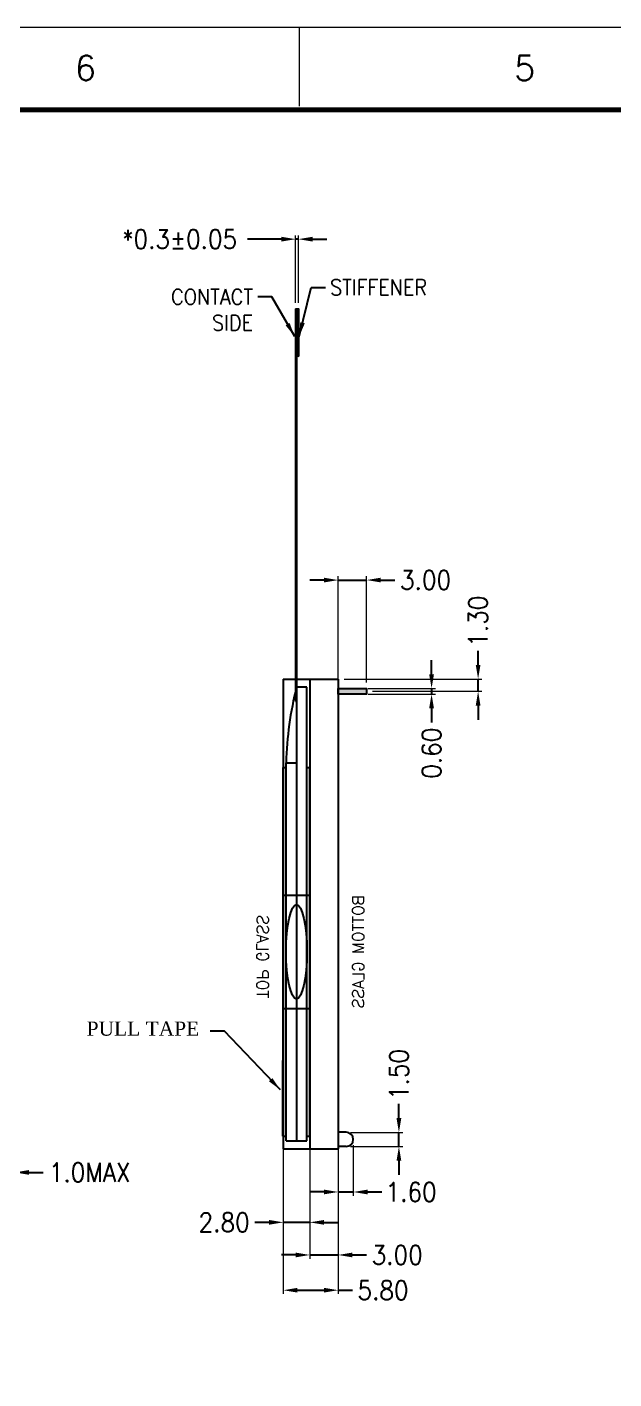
# Model space of a CAD drawing. Header units: millimetres. Extents: x 2413 to 2805, y 744 to 1021.
# Drawn here: x 2533 to 2595, y 878.4 to 1021.4 of the extents above; entities that cross this region are included whole.
import ezdxf
from ezdxf.enums import TextEntityAlignment as Align

# ---------------------------------------------------------------- set-up
doc = ezdxf.new("R2010")
doc.units = ezdxf.units.MM
for name, color, linetype in [('BL', 2, 'Continuous'), ('D', 4, 'Continuous'), ('F', 2, 'Continuous'), ('LED', 40, 'Continuous'), ('tape', 2, 'Continuous')]:
    doc.layers.add(name, color=color, linetype=linetype)
doc.styles.add('ROMANC', font='ROMANC.SHX')
doc.styles.add('ROMANS', font='romans.shx', dxfattribs={"width": 0.9})
doc.styles.get("Standard").update_dxf_attribs({"font": 'times.ttf'})
doc.dimstyles.new('ISO-25-1', dxfattribs={"dimtxt": 2, "dimasz": 1.5, "dimexe": 0.4, "dimexo": 0.625, "dimgap": 0.5, "dimtad": 0, "dimzin": 1, "dimdsep": 46, "dimtxsty": 'ROMANS', "dimcen": 2.5, "dimclrd": 4, "dimclre": 4, "dimclrt": 4, "dimadec": 0, "dimazin": 0, "dimtfac": 1, "dimtmove": 0, "dimatfit": 3, "dimfxl": 1, "dimlwe": 0, "dimarcsym": 0})

# ---------------------------------------------------------------- blocks, each defined once
blk = doc.blocks.new('*D187')
at = {"layer": 'D', "color": 0, "lineweight": 0}
for p, q in [((2560.07, 904.79), (2560.07, 894.55)), ((2562.87, 904.79), (2562.87, 894.55))]:
    blk.add_line(p, q, dxfattribs=at)
at = {"layer": 'D', "color": 0, "lineweight": -2}
for p, q in [((2558.57, 894.95), (2557.07, 894.95)), ((2562.87, 894.95), (2560.07, 894.95)), ((2564.37, 894.95), (2565.87, 894.95))]:
    blk.add_line(p, q, dxfattribs=at)
at = {"layer": 'D', "color": 0}
for points in [[(2558.57, 895.2), (2558.57, 894.7), (2560.07, 894.95)], [(2564.37, 895.2), (2564.37, 894.7), (2562.87, 894.95)]]:
    blk.add_solid(points, dxfattribs=at)
at = {"layer": 'Defpoints', "color": 0}
for p in [(2560.07, 905.42), (2562.87, 905.42), (2560.07, 894.95)]:
    blk.add_point(p, dxfattribs=at)
at = {"layer": 'D', "color": 0, "insert": (2553.82, 894.95), "char_height": 2, "attachment_point": 5, "style": 'ROMANS'}
blk.add_mtext('2.80', dxfattribs=at)
blk = doc.blocks.new('*D188')
at = {"layer": 'D', "color": 0, "lineweight": 0}
for p, q in [((2560.07, 902.1), (2560.07, 887.37)), ((2565.87, 902.1), (2565.87, 887.37))]:
    blk.add_line(p, q, dxfattribs=at)
at = {"layer": 'D', "color": 0, "lineweight": -2}
for p, q in [((2561.57, 887.77), (2564.37, 887.77)), ((2565.87, 887.77), (2567.37, 887.77))]:
    blk.add_line(p, q, dxfattribs=at)
at = {"layer": 'D', "color": 0}
for points in [[(2561.57, 888.02), (2561.57, 887.52), (2560.07, 887.77)], [(2564.37, 888.02), (2564.37, 887.52), (2565.87, 887.77)]]:
    blk.add_solid(points, dxfattribs=at)
at = {"layer": 'Defpoints', "color": 0}
for p in [(2560.07, 902.72), (2565.87, 902.72), (2565.87, 887.77)]:
    blk.add_point(p, dxfattribs=at)
at = {"layer": 'D', "color": 0, "insert": (2570.61, 887.77), "char_height": 2, "attachment_point": 5, "style": 'ROMANS'}
blk.add_mtext('5.80', dxfattribs=at)
blk = doc.blocks.new('*D189')
at = {"layer": 'D', "color": 0, "lineweight": 0}
for p, q in [((2562.87, 906.21), (2562.87, 891.1)), ((2565.87, 906.21), (2565.87, 891.1))]:
    blk.add_line(p, q, dxfattribs=at)
at = {"layer": 'D', "color": 0, "lineweight": -2}
for p, q in [((2561.37, 891.5), (2559.87, 891.5)), ((2562.87, 891.5), (2565.87, 891.5)), ((2567.37, 891.5), (2568.87, 891.5))]:
    blk.add_line(p, q, dxfattribs=at)
at = {"layer": 'D', "color": 0}
for points in [[(2561.37, 891.75), (2561.37, 891.25), (2562.87, 891.5)], [(2567.37, 891.75), (2567.37, 891.25), (2565.87, 891.5)]]:
    blk.add_solid(points, dxfattribs=at)
at = {"layer": 'Defpoints', "color": 0}
for p in [(2562.87, 906.83), (2565.87, 906.83), (2565.87, 891.5)]:
    blk.add_point(p, dxfattribs=at)
at = {"layer": 'D', "color": 0, "insert": (2572.11, 891.5), "char_height": 2, "attachment_point": 5, "style": 'ROMANS'}
blk.add_mtext('3.00', dxfattribs=at)
blk = doc.blocks.new('*D190')
at = {"layer": 'D', "color": 0, "lineweight": 0}
for p, q in [((2565.87, 903.03), (2565.87, 897.76)), ((2567.47, 903.1), (2567.47, 897.76))]:
    blk.add_line(p, q, dxfattribs=at)
at = {"layer": 'D', "color": 0, "lineweight": -2}
for p, q in [((2564.37, 898.16), (2562.87, 898.16)), ((2565.87, 898.16), (2567.47, 898.16)), ((2568.97, 898.16), (2570.47, 898.16))]:
    blk.add_line(p, q, dxfattribs=at)
at = {"layer": 'D', "color": 0}
for points in [[(2564.37, 898.41), (2564.37, 897.91), (2565.87, 898.16)], [(2568.97, 898.41), (2568.97, 897.91), (2567.47, 898.16)]]:
    blk.add_solid(points, dxfattribs=at)
at = {"layer": 'Defpoints', "color": 0}
for p in [(2565.87, 903.66), (2567.47, 903.72), (2567.47, 898.16)]:
    blk.add_point(p, dxfattribs=at)
at = {"layer": 'D', "color": 0, "insert": (2573.58, 898.16), "char_height": 2, "attachment_point": 5, "style": 'ROMANS'}
blk.add_mtext('1.60', dxfattribs=at)
blk = doc.blocks.new('*D191')
at = {"layer": 'D', "color": 0, "lineweight": -2}
for p, q in [((2572.29, 905.97), (2572.29, 907.47)), ((2572.29, 902.97), (2572.29, 904.47)), ((2572.29, 901.47), (2572.29, 899.97))]:
    blk.add_line(p, q, dxfattribs=at)
at = {"layer": 'D', "color": 0, "lineweight": 0}
for p, q in [((2567.18, 904.47), (2572.69, 904.47)), ((2567.18, 902.97), (2572.69, 902.97))]:
    blk.add_line(p, q, dxfattribs=at)
at = {"layer": 'D', "color": 0}
for points in [[(2572.04, 905.97), (2572.54, 905.97), (2572.29, 904.47)], [(2572.04, 901.47), (2572.54, 901.47), (2572.29, 902.97)]]:
    blk.add_solid(points, dxfattribs=at)
at = {"layer": 'Defpoints', "color": 0}
for p in [(2566.56, 904.47), (2572.29, 904.47), (2566.56, 902.97)]:
    blk.add_point(p, dxfattribs=at)
at = {"layer": 'D', "color": 0, "insert": (2572.29, 910.59), "char_height": 2, "attachment_point": 5, "rotation": 90, "style": 'ROMANS'}
blk.add_mtext('1.50', dxfattribs=at)
blk = doc.blocks.new('*D192')
at = {"layer": 'D', "color": 0, "lineweight": -2}
for p, q in [((2575.74, 952.92), (2575.74, 954.42)), ((2575.74, 951.42), (2575.74, 950.82)), ((2575.74, 949.32), (2575.74, 947.82))]:
    blk.add_line(p, q, dxfattribs=at)
at = {"layer": 'D', "color": 0, "lineweight": 0}
for p, q in [((2569.04, 951.42), (2576.14, 951.42)), ((2569.04, 950.82), (2576.14, 950.82))]:
    blk.add_line(p, q, dxfattribs=at)
at = {"layer": 'D', "color": 0}
for points in [[(2575.49, 952.92), (2575.99, 952.92), (2575.74, 951.42)], [(2575.49, 949.32), (2575.99, 949.32), (2575.74, 950.82)]]:
    blk.add_solid(points, dxfattribs=at)
at = {"layer": 'Defpoints', "color": 0}
for p in [(2568.42, 951.42), (2568.42, 950.82), (2575.74, 950.82)]:
    blk.add_point(p, dxfattribs=at)
at = {"layer": 'D', "color": 0, "insert": (2575.74, 944.58), "char_height": 2, "attachment_point": 5, "rotation": 90, "style": 'ROMANS'}
blk.add_mtext('0.60', dxfattribs=at)
blk = doc.blocks.new('*D193')
at = {"layer": 'D', "color": 0, "lineweight": -2}
for p, q in [((2580.66, 953.92), (2580.66, 955.42)), ((2580.66, 951.12), (2580.66, 952.42)), ((2580.66, 949.62), (2580.66, 948.12))]:
    blk.add_line(p, q, dxfattribs=at)
at = {"layer": 'D', "color": 0, "lineweight": 0}
for p, q in [((2566.49, 952.42), (2581.06, 952.42)), ((2569.49, 951.12), (2581.06, 951.12))]:
    blk.add_line(p, q, dxfattribs=at)
at = {"layer": 'D', "color": 0}
for points in [[(2580.41, 953.92), (2580.91, 953.92), (2580.66, 952.42)], [(2580.41, 949.62), (2580.91, 949.62), (2580.66, 951.12)]]:
    blk.add_solid(points, dxfattribs=at)
at = {"layer": 'Defpoints', "color": 0}
for p in [(2565.87, 952.42), (2568.87, 951.12), (2580.66, 952.42)]:
    blk.add_point(p, dxfattribs=at)
at = {"layer": 'D', "color": 0, "insert": (2580.66, 958.54), "char_height": 2, "attachment_point": 5, "rotation": 90, "style": 'ROMANS'}
blk.add_mtext('1.30', dxfattribs=at)
blk = doc.blocks.new('*D195')
at = {"layer": 'D', "color": 0, "lineweight": -2}
for p, q in [((2564.37, 962.89), (2562.87, 962.89)), ((2565.87, 962.89), (2568.87, 962.89)), ((2570.37, 962.89), (2571.87, 962.89))]:
    blk.add_line(p, q, dxfattribs=at)
at = {"layer": 'D', "color": 0, "lineweight": 0}
for p, q in [((2565.87, 952.05), (2565.87, 963.29)), ((2568.87, 952.05), (2568.87, 963.29))]:
    blk.add_line(p, q, dxfattribs=at)
at = {"layer": 'D', "color": 0}
for points in [[(2564.37, 963.14), (2564.37, 962.64), (2565.87, 962.89)], [(2570.37, 963.14), (2570.37, 962.64), (2568.87, 962.89)]]:
    blk.add_solid(points, dxfattribs=at)
at = {"layer": 'Defpoints', "color": 0}
for p in [(2568.87, 962.89), (2565.87, 951.42), (2568.87, 951.42)]:
    blk.add_point(p, dxfattribs=at)
at = {"layer": 'D', "color": 0, "insert": (2575.11, 962.89), "char_height": 2, "attachment_point": 5, "style": 'ROMANS'}
blk.add_mtext('3.00', dxfattribs=at)
blk = doc.blocks.new('*D199')
at = {"layer": 'D', "color": 0, "lineweight": 0}
for p, q in [((2530.84, 922.66), (2530.84, 899.83)), ((2531.69, 922.95), (2531.69, 899.83))]:
    blk.add_line(p, q, dxfattribs=at)
at = {"layer": 'D', "color": 0, "lineweight": -2}
for p, q in [((2529.34, 900.23), (2527.84, 900.23)), ((2530.84, 900.23), (2531.69, 900.23)), ((2533.19, 900.23), (2534.69, 900.23))]:
    blk.add_line(p, q, dxfattribs=at)
at = {"layer": 'D', "color": 0}
for points in [[(2529.34, 900.48), (2529.34, 899.98), (2530.84, 900.23)], [(2533.19, 900.48), (2533.19, 899.98), (2531.69, 900.23)]]:
    blk.add_solid(points, dxfattribs=at)
at = {"layer": 'Defpoints', "color": 0}
for p in [(2530.84, 923.29), (2531.69, 923.57), (2531.69, 900.23)]:
    blk.add_point(p, dxfattribs=at)
at = {"layer": 'D', "color": 0, "insert": (2539.6, 900.23), "char_height": 2, "attachment_point": 5, "style": 'ROMANS'}
blk.add_mtext('1.0MAX', dxfattribs=at)
blk = doc.blocks.new('*D207')
at = {"layer": 'D', "color": 0, "lineweight": -2}
for p, q in [((2559.87, 998.95), (2556.28, 998.95)), ((2561.67, 998.95), (2561.37, 998.95)), ((2563.17, 998.95), (2564.67, 998.95))]:
    blk.add_line(p, q, dxfattribs=at)
at = {"layer": 'D', "color": 0, "lineweight": 0}
for p, q in [((2561.37, 992.2), (2561.37, 999.35)), ((2561.67, 992.2), (2561.67, 999.35))]:
    blk.add_line(p, q, dxfattribs=at)
at = {"layer": 'D', "color": 0}
for points in [[(2559.87, 999.2), (2559.87, 998.7), (2561.37, 998.95)], [(2563.17, 999.2), (2563.17, 998.7), (2561.67, 998.95)]]:
    blk.add_solid(points, dxfattribs=at)
at = {"layer": 'Defpoints', "color": 0}
for p in [(2561.37, 998.95), (2561.37, 991.57), (2561.67, 991.57)]:
    blk.add_point(p, dxfattribs=at)
at = {"layer": 'D', "color": 0, "insert": (2549.1, 998.95), "char_height": 2, "attachment_point": 5, "style": 'ROMANS'}
blk.add_mtext('*0.3%%P0.05', dxfattribs=at)

msp = doc.modelspace()

# ---------------------------------------------------------------- hatches: boundary and pattern name
at = {"layer": 'BL', "ltscale": 6.286513}
msp.add_hatch(color=256, dxfattribs=at).paths.add_polyline_path([(2565.866, 951.421), (2568.866, 951.421), (2568.866, 950.821), (2565.866, 950.821)])
at = {"layer": 'F', "ltscale": 6.286513}
h = msp.add_hatch(dxfattribs=at)
h.set_pattern_fill('ANSI37', color=5, scale=0.01, style=0)
h.set_pattern_definition([(45, (421.17857, 135.92092), (-0.0224506403, 0.0224506403), []), (135, (421.17857, 135.92092), (-0.0224506403, -0.0224506403), [])])
h.paths.add_polyline_path([(2561.466, 991.571), (2561.666, 991.571), (2561.666, 986.571), (2561.466, 986.571)])

# ---------------------------------------------------------------- linework, layer by layer
at = {"ltscale": 6.286513}
for p, q in [((2562.566, 951.571), (2561.466, 951.571)), ((2561.466, 951.571), (2561.466, 903.571)), ((2562.566, 903.571), (2562.566, 951.571)), ((2561.366, 950.071), (2561.466, 950.071)), ((2560.066, 904.071), (2560.066, 943.071)), ((2560.066, 943.071), (2560.366, 943.071)), ((2560.366, 903.571), (2560.366, 943.571)), ((2560.366, 943.571), (2561.466, 943.571)), ((2562.566, 943.071), (2562.866, 943.071)), ((2562.866, 904.071), (2562.866, 943.071)), ((2560.066, 904.071), (2560.366, 904.071)), ((2562.566, 904.071), (2562.866, 904.071)), ((2560.366, 903.571), (2562.566, 903.571))]:
    msp.add_line(p, q, dxfattribs=at)
msp.add_arc((2597.103, 942.595), 36.751, 165.86335, 178.4785, dxfattribs=at)
at = {"layer": 'D', "color": 0, "linetype": 'ByBlock', "lineweight": 0}
for p, q in [((2412.816, 1021.389), (2805.013, 1021.389)), ((2561.745, 1021.389), (2561.745, 1013.002))]:
    msp.add_line(p, q, dxfattribs=at)
at = {"layer": 'D', "color": 0, "linetype": 'ByBlock', "lineweight": 0, "const_width": 0.515}
msp.add_lwpolyline([(2793.286, 1012.621), (2422.691, 1012.621), (2422.691, 752.838), (2793.286, 752.838), (2793.286, 1012.621)], dxfattribs=at)
at = {"layer": 'F', "ltscale": 6.286513}
for p, q in [((2561.366, 991.571), (2561.366, 950.071)), ((2561.366, 991.571), (2561.466, 991.571)), ((2561.466, 991.571), (2561.466, 950.071))]:
    msp.add_line(p, q, dxfattribs=at)
at = {"layer": 'F', "color": 5, "ltscale": 6.286513}
msp.add_lwpolyline([(2561.466, 991.571), (2561.666, 991.571), (2561.666, 986.571), (2561.466, 986.571)], close=True, dxfattribs=at)
at = {"layer": 'LED', "ltscale": 6.286513}
for p, q in [((2560.066, 952.421), (2565.866, 952.421)), ((2560.066, 952.421), (2560.066, 902.721)), ((2562.866, 952.421), (2562.866, 902.721)), ((2565.866, 952.421), (2565.866, 902.721)), ((2560.066, 929.571), (2562.866, 929.571)), ((2560.066, 917.571), (2562.866, 917.571)), ((2566.716, 904.471), (2565.866, 904.471)), ((2560.066, 902.721), (2565.866, 902.721)), ((2566.716, 902.971), (2565.866, 902.971))]:
    msp.add_line(p, q, dxfattribs=at)
msp.add_lwpolyline([(2565.866, 951.421), (2568.866, 951.421), (2568.866, 950.821), (2565.866, 950.821)], close=True, dxfattribs=at)
msp.add_arc((2566.716, 903.721), 0.75, 270, 90, dxfattribs=at)
msp.add_ellipse((2561.466, 923.571), major_axis=(0, 5), ratio=0.22, dxfattribs=at)
at = {"layer": 'tape', "color": 3}
for p, q in [((2559.986, 912.071), (2560.066, 912.071)), ((2559.986, 912.071), (2559.986, 904.071)), ((2560.066, 912.071), (2560.066, 904.071)), ((2559.986, 904.071), (2560.066, 904.071))]:
    msp.add_line(p, q, dxfattribs=at)

# ---------------------------------------------------------------- texts
at = {"layer": 'D', "color": 0, "linetype": 'ByBlock', "lineweight": 0, "style": 'ROMANS'}
for s, p in [('6', (2538.038, 1015.75)), ('5', (2584.466, 1015.75))]:
    msp.add_text(s, height=2.621, dxfattribs=at).set_placement(p)
at = {"layer": 'D', "style": 'ROMANC', "text_generation_flag": 2}
for s, rotation, p in [('BOTTOM GLASS', 90, (2567.992, 923.589)), ('TOP GLASS', 270, (2557.889, 923.054))]:
    msp.add_text(s, height=1.2, rotation=rotation, dxfattribs=at).set_placement(p, align=Align.MIDDLE)
at = {"layer": 'D', "color": 0, "char_height": 1.65, "width": 5.40735, "style": 'ROMANS'}
for s, insert, attachment_point in [('\\A1;STIFFENER', (2565.025, 994.674), 1), ('\\A1;CONTACT SIDE', (2556.871, 993.674), 3)]:
    msp.add_mtext(s, dxfattribs=dict(at, insert=insert, attachment_point=attachment_point))
at = {"layer": 'D', "insert": (2551.182, 916.194), "char_height": 1.5, "attachment_point": 3}
msp.add_mtext('PULL TAPE', dxfattribs=at)

# ---------------------------------------------------------------- dimensions: what is measured, and where the dimension line sits
at = {"layer": 'D', "color": 0}
dim = msp.add_linear_dim(base=(2561.366, 998.955), p1=(2561.666, 991.571), p2=(2561.366, 991.571), angle=180, text='*0.3%%P0.05', dimstyle='ISO-25-1', override={"dimclrd": 0, "dimclre": 0, "dimclrt": 0, "dimfxl": 1.25}, dxfattribs=at)
dim.commit()
dim.dimension.update_dxf_attribs({"geometry": '*D207', "text_midpoint": (2549.097, 998.955), "dimtype": 160})
for base, p1, p2, picture, middle in [((2568.866, 962.885), (2565.866, 951.421), (2568.866, 951.421), '*D195', (2575.108, 962.885)), ((2565.866, 891.5), (2562.866, 906.835), (2565.866, 906.835), '*D189', (2572.108, 891.5)), ((2560.066, 894.951), (2562.866, 905.418), (2560.066, 905.418), '*D187', (2553.823, 894.951)), ((2565.866, 887.767), (2560.066, 902.721), (2565.866, 902.721), '*D188', (2570.608, 887.767)), ((2567.466, 898.163), (2565.866, 903.655), (2567.466, 903.721), '*D190', (2573.58, 898.163))]:
    dim = msp.add_linear_dim(base=base, p1=p1, p2=p2, dimstyle='ISO-25-1', override={"dimclrd": 0, "dimclre": 0, "dimclrt": 0, "dimfxl": 1.25}, dxfattribs=at)
    dim.commit()
    dim.dimension.update_dxf_attribs({"geometry": picture, "text_midpoint": middle})
for base, p1, p2, picture, middle in [((2580.662, 952.421), (2568.866, 951.121), (2565.866, 952.421), '*D193', (2580.662, 958.535)), ((2575.738, 950.821), (2568.417, 951.421), (2568.417, 950.821), '*D192', (2575.738, 944.578)), ((2572.294, 904.471), (2566.557, 902.971), (2566.557, 904.471), '*D191', (2572.294, 910.585))]:
    dim = msp.add_linear_dim(base=base, p1=p1, p2=p2, angle=90, dimstyle='ISO-25-1', override={"dimclrd": 0, "dimclre": 0, "dimclrt": 0, "dimfxl": 1.25}, dxfattribs=at)
    dim.commit()
    dim.dimension.update_dxf_attribs({"geometry": picture, "text_midpoint": middle})
dim = msp.add_linear_dim(base=(2531.689, 900.231), p1=(2530.839, 923.286), p2=(2531.689, 923.571), text='1.0MAX', dimstyle='ISO-25-1', override={"dimclrd": 0, "dimclre": 0, "dimclrt": 0, "dimfxl": 1.25}, dxfattribs=at)
dim.commit()
dim.dimension.update_dxf_attribs({"geometry": '*D199', "text_midpoint": (2539.603, 900.231)})

# ---------------------------------------------------------------- leaders
at = {"layer": 'D', "color": 0, "annotation_type": 0, "has_hookline": 1}
for points, hookline_direction, text_width in [([(2561.272, 988.658), (2558.871, 992.849), (2557.371, 992.849)], 1, 9.334), ([(2561.744, 988.658), (2563.025, 993.849), (2564.525, 993.849)], 0, 10.961)]:
    msp.add_leader(points, dimstyle='ISO-25-1', override={"dimclrd": 0, "dimclre": 0, "dimclrt": 0, "dimfxl": 1.25}, dxfattribs=dict(at, hookline_direction=hookline_direction, text_width=text_width))
at = {"layer": 'D', "annotation_type": 0, "has_hookline": 1, "hookline_direction": 1, "text_width": 8.667}
msp.add_leader([(2559.766, 908.953), (2553.85, 915.183), (2552.35, 915.183)], dimstyle='ISO-25-1', override={"dimfxl": 0.06}, dxfattribs=at)

doc.saveas('drawing.dxf')
